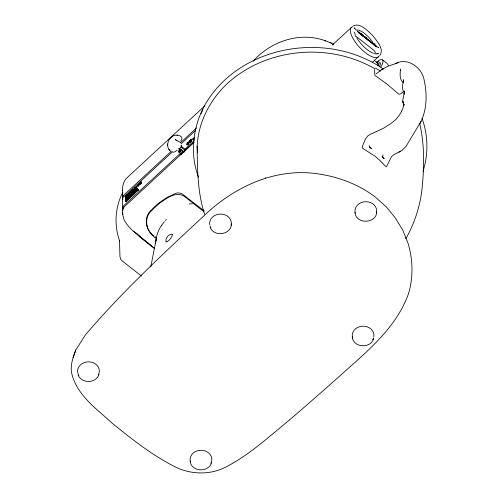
<?xml version="1.0" encoding="UTF-8"?>
<svg xmlns="http://www.w3.org/2000/svg" width="498" height="498" viewBox="0 0 498 498"><rect width="100%" height="100%" fill="white"/><g stroke="black" fill="none" stroke-linecap="round" stroke-linejoin="round"><path stroke-width="0.75" d="M132.138 193.324L131.428 193.429L131.018 194.537L132.325 193.473L131.46 194.475L132.325 193.629L131.64 193.373L131.391 194.195L132.101 193.541L131.391 194.195M132.325 193.473L131.976 193.274L131.316 193.983M128.677 195.004C125.82 197.239 129.679 191.861 127.793 195.297C128.16 194.78 129.026 193.286 128.609 194.575L128.552 193.896L127.575 194.998M128.633 194.923C126.536 197.276 129.667 192.757 127.762 195.148M133.974 189.165C132.418 190.385 135.008 188.393 133.352 190.585C136.278 188.269 130.713 192.166 134.161 189.308M134.603 192.987L135.107 192.483M403.492 79.973L403.417 81.635L403.561 79.96C402.832 84.318 401.12 89.491 404.65 93.138M134.379 193.218C133.669 194.992 135.226 192.614 133.956 193.778C134.809 192.67 133.576 194.5 134.429 193.286M134.454 193.554L133.974 194.008L134.367 193.479M135.375 192.353L135.749 192.128M127.83 199.561L128.316 198.907L127.986 198.957L127.818 199.617L128.882 198.733L128.54 198.447L128.546 198.926L129.586 197.967L129.107 198.304M128.167 199.082L127.955 199.412M136.919 190.908L136.371 191.413M127.575 199.611C127.077 201.217 127.519 198.752 127.669 199.679M129.032 198.391L129.511 197.768L129.05 198.478M129.903 195.303L130.793 194.425L130.918 195.222C129.181 195.577 131.024 192.851 130.7 195.421M130.376 196.971L130.713 196.48L130.762 197.027M180.706 140.959C185.598 135.674 174.866 133.29 171.854 136.906C167.34 139.938 165.853 147.296 170.416 151.006M167.652 144.003L167.689 145.833M122.844 199.356L122.458 197.961L122.365 190.136M133.053 194.575C132.07 194.307 133.034 196.181 133.059 194.102C133.52 194.245 132.095 195.839 132.954 194.481M122.321 190.653C122.39 185.573 123.716 180.214 127.918 176.946L204.765 105.931M130.152 197.196L129.822 197.849L130.078 197.09M369.497 146.269C368.588 147.725 372.977 148.703 371.197 148.348M404.407 92.865L404.619 91.09L404.476 92.51L404.115 91.246L404.718 93.226M231.371 223.926C231.495 234.863 213.891 237.378 210.206 227.356M376.706 211.569C376.893 223.863 355.784 224.673 354.987 212.416M404.252 94.247L404.619 91.09M128.465 198.839L128.938 198.534L128.416 198.783M135.699 188.362L135.637 187.715C138.463 184.241 134.398 188.923 136.794 186.75C134.989 188.823 137.566 186.769 136.041 187.64M138.139 185.293L138.525 184.484L138.288 185.138M204.566 214.296C197.525 192.203 197.345 168.915 197.164 145.97C198.36 122.06 210.088 99.631 227.455 83.434C266.735 47.708 328.991 42.28 374.701 68.674M134.697 193.056L135.033 192.602M134.796 193.199L135.095 192.701M126.455 200.775L125.919 201.024L126.187 200.457L125.857 201.068M126.374 200.744C125.222 201.852 126.704 201.335 126.237 200.594M137.211 190.666L137.61 189.937L137.193 190.647L137.784 190.454L137.112 190.915L137.616 190.392M137.728 190.248L137.062 190.84M181.266 150.041L181.123 150.583M156.011 240.366C156.633 233.369 159.777 226.964 164.44 221.741M155.42 243.572L156.428 238.069L150.763 266.959M122.458 197.961L122.732 196.542L123.622 195.297L171.443 151.112M129.723 197.644L130.084 197.276L129.748 197.687M200.999 113.743L202.804 109.709M369.485 146.306L369.616 145.646M179.137 151.672L179.517 150.794M354.352 32.214L355.335 35.184M132.698 191.288L132.393 191.058L132.966 189.358L132.698 191.288L132.287 191.344L132.966 189.358M130.084 195.123L129.885 194.494L129.524 196.436L128.633 197.059L128.839 195.975L129.667 195.683L129.312 195.459L128.447 196.915L129.511 195.863L130.103 195.975L130.171 195.135L130.688 194.811M128.745 198.64L127.725 199.549M134.771 188.194C136.906 185.966 135.095 188.711 136.981 186.601M134.952 191.083L133.601 192.421L134.248 190.466C134.89 192.284 133.532 190.031 134.877 191.008L134.286 191.556M131.316 192.054L131.982 190.267L131.503 192.197L130.955 191.213L130.719 191.437L131.397 192.489L132.032 190.709L131.204 192.346M133.153 189.508L132.58 191.207L131.982 190.267M137.934 185.748L138.631 185.144L137.915 185.449L137.84 184.995L138.699 184.235L138.531 184.839L139.01 185.219L137.965 186.215L137.722 185.966L138.351 185.935L138.799 185.15L138.326 185.443M137.915 185.449L138.886 184.378L138.718 184.988M129.511 195.863L128.652 196.673L129.48 195.533M130.103 195.975L128.87 196.859L129.461 195.901M132.848 194.587L132.655 195.123L133.259 194.718M127.569 199.686L127.133 200.128M374.926 45.025L375.399 45.467L374.259 44.639M403.909 94.869L402.701 100.123L404.065 105.134L403.143 102.806M133.128 189.863C135.257 187.242 133.371 191.469 133.999 189.645M133.315 190.012L134.292 188.91L134.423 189.638M128.223 199.026L127.911 199.499M422.97 171.393C428.566 154.268 428.099 135.163 422.018 118.238M125.932 195.857L126.641 196.691L127.438 194.786L126.94 194.93L126.523 196.99L125.813 196.175L125.608 197.513L125.583 196.181L125.932 195.857L126.554 196.567M132.138 195.104L131.702 196.162L131.36 195.77L131.354 196.48L131.341 195.839M127.034 195.06C127.388 199.916 127.426 191.63 126.548 196.648L126.336 196.841M126.735 196.797L127.22 195.21M129.586 197.967L129.144 198.341L129.499 197.899M132.325 193.629L131.26 194.724L131.385 194.345M131.802 196.069L131.902 195.172M133.601 192.421L134.765 190.939L135.425 191.058L134.497 190.236L134.248 190.466M137.797 190.373L138.351 189.663C138.973 188.723 137.187 190.915 138.089 190.062L138.22 189.533M191.4 141.544L191.518 139.807L192.122 138.961L192.402 139.185M133.794 192.57L134.684 190.379M137.884 190.448L138.22 189.327M75.789 349.951C72.789 358.025 69.589 366.615 72.204 375.255C78.08 396.047 96.836 409.051 111.95 423.007C132.779 439.983 154.181 456.828 178.521 468.5C193.081 474.314 209.347 474.644 223.727 468.095C246.329 457.021 265.154 440.033 284.445 424.165C305.884 406.088 326.887 387.488 347.803 368.806C371.85 347.43 397.46 324.802 408.534 293.608L408.734 292.88C413.402 276.714 412.929 259.383 408.061 243.323L402.751 230.151L395.219 217.757L386.516 207.143L375.486 197.171C359.93 185.337 341.423 177.892 322.225 174.555L321.938 174.512C279.87 166.724 239.563 183.999 208.538 211.513C166.064 251.067 123.18 290.608 85.469 334.805L75.789 349.951L73.113 357.682M135.736 192.072L135.468 192.676M191.798 140.025L191.718 141.245L191.437 141.021M211.482 462.735C208.612 473.025 190.865 471.861 190.118 460.967M98.99 374.303C96.319 383.398 81.572 383.952 78.18 375.119M373.625 338.652C370.755 348.942 353.007 347.778 352.26 336.878M130.663 196.666L130.37 197.389L130.457 196.654M133.059 194.102L133.551 193.94M191.668 140.044L191.381 139.82L192.122 138.961M129.941 193.834C127.407 195.359 130.906 193.336 129.536 193.367L129.966 192.502L129.536 193.367M130.152 192.651L129.598 193.51L129.966 192.502M128.833 194.537L129.287 193.604L129.605 193.753M129.026 194.681L129.474 193.753L128.851 193.535L129.405 193.361M122.894 192.191C114.957 207.1 113.992 225.295 119.663 241.138L119.508 240.652L119.956 256.601L120.697 259.234L121.867 260.653L141.364 275.979M136.757 189.383L135.923 190.049L136.577 188.698L136.913 188.81L136.11 190.199L137.143 189.47L136.931 187.989L136.726 188.661M132.586 192.514L133.346 191.767L133.227 192.77L133.626 192.72C134.093 191.039 132.126 192.894 132.773 192.664M135.363 192.216C136.06 191.288 135.556 192.95 135.829 191.942M135.213 192.857L135.661 192.06M189.016 143.474L188.176 144.557M377.64 65.226L378.113 63.725L377.82 63.122L374.384 60.42M127.04 197.127L126.056 199.032L126.722 197.42L127.432 197.463L127.233 196.947L127.855 197.071L128.03 196.243L128.229 196.853C128.696 197.7 127.799 198.279 128.005 196.685L128.03 196.243M126.978 198.864L126.343 198.764L125.838 199.916L126.156 198.615L127.283 198.584L126.318 198.347M133.165 194.239L133.645 194.064M133.252 194.307L133.651 194.357L133.557 193.99M383.024 155.009L382.651 156.858L383.454 158.159M135.151 192.819L134.734 193.131M405.758 238.673L406.58 237.44C415.438 221.224 420.997 203.252 422.416 184.808C424.277 164.502 424.389 143.58 419.733 123.66M367.779 39.697L369.068 40.568L367.437 39.006L369.802 41.066M134.777 188.761L134.597 189.122L134.759 187.734C135.817 187.441 134.871 189.134 135.674 188.063M134.946 187.877L134.784 189.265L134.995 188.692M135.437 187.105L135.462 188.642L135.861 188.213M126.548 200.725L126.822 200.196L126.448 200.389M189.371 142.129L189.091 141.718L189.632 140.697L190.248 141.127M194.226 142.16L123.853 207.193C121.319 210.878 122.956 216.157 124.214 220.097A16.26 6.132 47.3 0 0 133.688 231.483L154.237 248.172M161.364 225.775L161.813 225.189M379.868 55.403C384.574 48.661 376.295 40.431 372.436 35.265C367.568 30.957 360.066 22.055 352.895 26.108M165.392 220.552L166.4 219.419M128.459 194.743L127.98 195.446L128.901 194.793M136.769 186.818C136.838 186.65 136.34 187.964 136.197 187.734M128.82 198.484L129.542 197.768L129.05 198.241M190.018 142.584C189.956 141.488 189.209 144.009 189.327 141.693L189.607 141.911M190.08 142.783L190.043 142.316M135.188 188.842L134.796 188.842M128.49 197.463L128.285 197.501M188.705 142.584C187.36 141.532 186.171 144.831 188.817 142.714A1.046 0.38 -51.8 0 1 188.736 143.25L186.806 144.843L187.092 144.364L187.373 144.588M137.784 190.261L137.124 190.591M188.425 142.366L188.618 141.843L186.955 143.368A0.971 0.349 -51.8 0 0 186.85 143.754A0.872 0.317 -51.8 0 0 187.061 143.916C189.246 141.656 188.362 144.638 187.092 144.364M351.177 27.695L332.371 44.907L333.629 44.633L333.05 44.702M372.529 62.194L378.15 56.99M253.152 61.217C270.781 41.216 300.201 31.299 325.723 40.904M180.55 142.696L196.492 127.961M172.613 151.653L123.653 196.891A4.351 3.71 -1.1 0 0 122.489 199.387L122.67 208.432A4.357 3.716 -1.1 0 1 123.821 205.599L183.027 150.894M181.148 143.76L195.384 130.607M126.119 196.007L125.583 196.181M131.397 192.489L130.955 191.213M135.45 187.572L135.661 187.242M129.038 193.685L129.598 193.51M134.759 187.734L135.17 188.02L134.834 188.842M125.608 197.513L125.801 197.662M127.052 196.181L127.251 194.637M127.239 196.33L127.276 195.975M125.652 199.766L125.857 198.216L126.056 199.032M135.369 189.427L135.773 189.377L135.562 189.763L135.369 189.427L135.78 189.744L135.581 190.915L135.593 189.601M127.669 197.052C128.571 196.878 126.772 197.588 127.451 196.747M135.375 189.62L135.587 189.228M125.838 199.916L126.044 198.366M127.644 197.264L127.451 198.428L127.451 196.934M130.078 194.643L129.673 194.693M135.773 189.377L135.581 190.915M137.118 188.132L136.713 188.182M133.414 192.919L133.34 192.191L132.599 193.672L132.586 192.377M128.036 196.71L128.44 196.654M132.599 193.672L132.773 192.521M135.78 189.744L135.375 189.794M131.204 194.046L131.914 193.398M134.099 191.406L134.69 190.859L135.163 191.3M127.264 198.279L127.662 198.229M130.513 195.272L130.918 195.222M132.412 193.523L133.153 192.041L133.227 192.77M134.977 191.151L135.425 191.058M135.394 190.765L135.798 190.715M136.757 189.508L136.931 187.989M190.591 139.764L190.56 140.567L190.273 140.062L190.877 139.988M190.28 140.343L190.597 140.05M189.925 141.426L189.968 140.909L189.682 142.366M190.311 142.067L190.603 140.318L190.591 142.285L190.634 141.768M191.12 141.32L191.089 139.87L191.662 139.82M127.251 200.022L127.569 199.175M132.406 194.855L131.989 195.241C132.095 196.343 132.375 194.176 132.418 195.496M133.707 193.498L133.806 194.214L133.9 193.654M136.253 191.145L136.34 191.662L136.452 191.114M136.52 191.481C137.218 189.931 136.987 191.879 136.271 191.599M129.822 197.849L129.723 198.167L129.804 197.501M193.33 139.284L193.043 138.774L194.438 137.479L194.463 138.805M129.723 198.167L129.804 197.438M193.05 139.06L194.064 138.12L194.351 138.338M131.609 196.088L131.989 195.241L131.621 195.888M181.739 149.991L181.702 150.514M184.671 149.431L194.239 140.592M193.778 142.372L180.189 154.866L180.164 153.596L181.266 154.461M359.083 32.021L359.718 32.849L359.083 32.021L358.902 33.08L359.531 33.571L360.048 33.291L361.262 34.599L360.484 33.989M359.724 33.179L359.531 33.571M360.278 33.621L361.212 33.696L360.278 33.621L361.069 34.779M361.442 33.876L361.455 34.748L362.021 35.196L362.009 34.318L361.243 34.057L361.809 34.499L361.828 35.377L362.488 34.823C363.584 34.91 362.538 35.98 363.054 35.14M361.455 34.748L361.828 35.377M361.816 34.742L362.009 34.486L361.249 34.219L362.009 34.561M362.488 34.935L362.083 34.953L362.488 34.823M362.295 35.296L362.283 34.953M362.93 36.08C362.986 35.333 363.727 36.024 363.054 35.383M363.359 36.074L363.204 36.454L363.086 35.856M366.03 38.091L366.105 37.543L365.538 37.095L365.059 37.493L364.187 36.491L365.096 37.724L363.814 36.329M365.538 37.095L365.358 38.153L365.924 38.601L366.347 38.141L366.354 38.937L366.926 39.386L367.076 38.663L366.111 37.867M365.918 38.047L366.105 37.543M367.25 39.467L368.564 40.643L369.348 40.332L370.524 41.241L370.73 42.374L370.163 41.925L370.151 41.135L369.734 41.589L369.167 41.147L369.348 40.332M371.097 42.33L373.127 44.26L372.535 42.598L371.85 42.056L371.097 42.33L373.319 44.079M371.545 43.015L372.187 42.548L372.423 43.04L371.975 42.685M373.488 43.345L373.307 44.403L373.88 44.851L374.054 43.793L373.488 43.345L373.295 43.693L374.06 43.955L373.295 43.768L373.861 44.135M374.054 43.793L373.88 44.851M375.797 46.358L375.978 45.299L375.206 45.032L375.778 45.48L375.797 46.358L374.396 44.465L375.212 45.337M136.483 191.587L136.913 190.541M129.841 197.731L130.015 197.214M377.82 63.122L377.048 63.171M177.201 150.153L174.779 151.828L172.968 152.307M401.768 92.952L400.099 94.06L398.767 94.178L387.376 84.374L374.944 75.447L374.428 69.533M129.256 195.758L129.667 195.683M187.846 144.837L187.36 145.123M403.561 103.964L403.822 105.215L403.778 104.219L403.15 107.556L401.525 111.508L401.786 111.01L399.234 115.355L395.842 119.508L391.615 123.05L383.591 128.216L370.331 134.304L367.854 135.923L365.488 138.973L362.345 146.468L362.22 147.981L375.15 156.328L380.211 160.717L385.577 166.351L386.523 166.668L391.602 156.478L393.806 154.735L401.992 150.377L405.92 146.568L421.022 121.481L420.038 123.323C427.458 109.554 427.284 92.771 423.655 77.875C420.499 66.489 406.493 57.133 395.269 63.75L398.107 62.754M383.566 68.351L381.773 69.552L388.029 66.178L395.997 63.495L395.269 63.75M383.354 68.494L376.083 73.866M126.592 200.719L126.623 200.059M138.531 184.839C139.384 184.559 138.183 186.451 137.722 185.966M399.041 152.245L400.616 151.311M128.814 198.279L128.465 198.64L128.851 198.347M179.373 152.556L180.208 151.921A1.911 0.691 -51.8 0 0 180.674 151.367A1.581 0.573 -51.8 0 0 181.035 150.776M378.374 47.621L378.2 47.659M126.324 200.663L125.813 201.229M130.034 197.289L129.791 197.687M376.918 54.083L378.449 53.498L375.33 53.927M265.191 177.942L265.527 177.861M137.573 190.329L137.081 190.89M125.845 201.279L126.268 200.85L125.832 201.142M189.228 203.844L192.253 203.912M128.689 198.391L128.745 198.584M375.436 68.102L380.547 71.052M378.374 47.571L376.83 46.8M126.504 198.497L127.283 198.584M365.233 37.568L363.596 36.03L365.258 37.313L364.723 36.927M365.034 37.748L362.494 35.115M128.851 193.535L129.287 193.604M129.729 193.51L130.208 193.591M151.218 245.763L133.806 231.483M367.306 39.186L368.016 39.603M359.718 32.849L361.212 33.696M375.262 45.847L374.253 45.013M383.933 158.538C385.377 159.086 381.661 157.449 382.557 156.179M330.056 42.591L333.691 44.241M324.354 40.375L331.793 43.258M373.375 53.33C366.354 50.149 360.838 44.291 356.755 37.867M357.371 31.113L358.143 31.523M166.027 241.916C168.038 242.613 172.75 236.419 172.376 234.514M180.288 142.341L175.327 139.533L176.827 140.685M172.24 234.539L171.511 234.16C168.218 234.602 164.919 238.523 166.064 241.816M383.435 69.141C328.369 30.608 241.374 44.353 205.948 103.154L205.662 103.671C192.963 125.689 189.371 153.316 198.534 177.276M363.204 36.454L362.301 35.52M368.252 39.965L369.068 40.568M366.267 38.234L366.709 38.607M373.494 43.587L374.06 44.036M360.179 33.217L361.019 33.876M365.345 37.275L365.912 37.724M367.96 39.491L368.52 39.933M357.209 31.374L358.398 32.308M359.102 32.899L359.73 33.391M365.557 37.973L366.123 38.421M366.553 38.757L369.927 41.409M370.356 41.745L370.929 42.193M373.506 44.222L374.073 44.671M375.461 45.76L375.99 46.177M382.732 60.034L387.226 63.595L388.446 65.394M190.273 140.062L190.883 140.536M189.968 141.096L189.931 141.619L189.315 141.139M180.899 145.933L185.704 149.711M180.923 147.066L185.723 150.844M179.442 148.435L184.248 152.207M204.168 210.853L182.05 193.84A6.468 3.978 20.6 0 0 175.564 193.417L167.683 197.09L159.559 202.456A47.372 25.404 -57.7 0 0 151.902 209.552C143.324 216.269 144.949 230.151 153.888 235.741M204.099 211.874L185.163 196.984C176.709 190.398 166.724 198.192 159.709 203.19A46.37 24.62 -57.5 0 0 152.257 210.075C142.459 217.856 146.474 233.182 156.702 238.586M138.102 189.439C138.357 190.385 137.778 189.028 138.537 189.838M135.226 187.397L135.637 187.715M135.232 187.64L135.076 187.914M134.547 188.026L134.958 188.344M134.553 188.269L134.398 188.537M131.709 190.522L132.474 191.493M131.248 195.77L131.702 196.162M127.818 196.536L128.229 196.853M125.813 196.175L126.523 196.99M154.754 248.72L139.552 236.768L136.496 233.027M368.869 40.749L368.302 39.834M370.612 148.062L369.622 146.941M155.04 236.718L156.758 238.175M134.497 190.236L135.238 190.908M403.505 82.905C399.159 79.568 400.143 73.878 400.46 69.147L400.523 70.809L400.392 69.645M364.791 37.12L365.059 37.493M402.116 91.906L404.046 94.265M168.872 149.257L169.139 149.593M169.469 150.023L169.743 150.365M131.416 195.614L131.715 195.957M355.404 29.675L354.676 27.683L354.489 28.411M360.477 33.441L361.262 34.599M132.25 190.709L132.393 191.058M131.142 191.363L131.503 192.197M128.266 197.202L127.868 197.631L127.824 196.903M366.347 38.589L365.98 38.221L365.924 38.601M376.762 46.351L376.88 46.88M135.755 191.892L135.755 192.415M197.164 145.97L197.451 152.842M362.283 34.773L362.295 35.115M194.064 138.12L194.102 139.894M189.632 140.697L189.645 141.208M136.365 191.045L136.352 191.587M135.363 192.153L135.369 192.77M134.983 187.871L134.952 188.219M133.806 193.405L133.806 194.214M133.159 194.008L133.159 194.811M132.319 194.786L132.319 195.59M132.051 195.035L132.045 195.845M131.447 195.839L131.46 196.38M130.37 196.586L130.37 197.389M129.885 194.494L129.885 196.175M127.426 197.09L127.451 198.428M126 196.318L126.019 197.457M125.857 198.216L125.87 198.883M122.769 212.833L122.801 214.433M376.326 62.58A9.039 3.268 -51.8 0 1 382.564 59.847A9.039 3.268 -51.8 0 1 380.789 67M380.142 62.779A5.229 1.892 -51.8 0 1 379.432 66.464M377.023 62.163A5.229 1.892 -51.8 0 1 378.262 65.549M122.726 199.107A4.339 3.698 -1.1 0 1 122.471 198.129L122.458 197.799A4.357 3.716 -1.1 0 1 122.626 196.803L122.757 196.48A4.357 3.716 -1.1 0 1 123.629 195.291M122.751 210.355A4.339 3.698 -1.1 0 1 122.701 210.025L122.689 209.689A4.339 3.698 -1.1 0 1 122.857 208.706L122.987 208.376A4.339 3.698 -1.1 0 1 123.853 207.205M379.146 55.826A19.945 7.52 47.3 0 1 359.357 47.123A19.945 7.52 47.3 0 1 352.441 26.817M355.914 30.135A14.355 5.416 47.3 0 1 373.481 43.631M374.484 53.691A14.355 5.416 47.3 0 0 375.193 52.844A2.272 0.859 47.3 0 0 373.55 50.074L356.444 36.628A2.334 0.878 47.3 0 0 355.703 36.161M355.286 36.037A2.334 0.878 47.3 0 1 355.485 36.08M181.49 145.067A2.409 0.872 -51.8 0 1 180.525 147.831A2.409 0.872 -51.8 0 1 178.44 148.516M77.9 373.313A10.869 9.263 -1.1 0 1 89.459 361.859A10.869 9.263 -1.1 0 1 98.386 374.813M78.914 375.56A10.869 9.263 -1.1 0 1 78.086 373.892M210.94 227.798A10.869 9.263 -1.1 0 1 210.112 226.129M209.783 224.959A10.869 9.263 -1.1 0 1 220.776 214.065A10.869 9.263 -1.1 0 1 231.091 225.32M190.392 461.746A10.869 9.263 -1.1 0 1 201.951 450.292A10.869 9.263 -1.1 0 1 210.878 463.246M373.519 338.011A10.869 9.263 -1.1 0 1 372.709 339.704M352.721 338.235A10.869 9.263 -1.1 0 1 362.32 326.196A10.869 9.263 -1.1 0 1 373.83 336.829M355.261 213.194A10.869 9.263 -1.1 0 1 365.756 201.702A10.869 9.263 -1.1 0 1 376.426 212.957M139.988 183.557C139.589 185.816 138.681 182.971 140.299 183.158C140.405 186.215 138.363 183.712 139.988 183.557M140.175 183.706C139.633 186.177 139.222 182.685 140.175 183.706M141.345 182.305C140.803 184.777 140.392 181.284 141.345 182.305M141.532 182.455C140.99 184.926 140.579 181.434 141.532 182.455M136.072 189.557C136.776 190.392 136.826 187.74 136.072 189.557M136.259 189.701C136.969 190.535 137 187.895 136.259 189.701M180.992 149.661L180.755 150.558A1.581 0.573 -51.8 0 1 180.394 151.149A1.911 0.691 -51.8 0 1 179.927 151.697L178.527 152.232A2.615 0.946 -51.8 0 1 178.564 151.479A1.743 0.629 -51.8 0 1 179.473 150.016L180.064 149.493A1.774 0.641 -51.8 0 1 180.519 149.251L180.992 149.661M139.079 184.179C140.05 186.096 140.492 180.905 139.079 184.179M140.436 182.928C141.407 184.845 141.849 179.647 140.436 182.928M140.623 183.071C141.594 184.988 142.036 179.797 140.623 183.071M178.857 151.454L178.913 151.946A1.301 0.473 -51.8 0 0 179.249 151.983L180.394 150.826L180.519 149.668A1.22 0.442 -51.8 0 0 179.977 149.805L178.857 151.454M133.974 189.352L133.327 190.118L133.974 189.352M177.574 135.157L177.132 135.107L177.574 135.157M403.585 104.032L402.789 101.58L403.585 104.032"/></g></svg>
